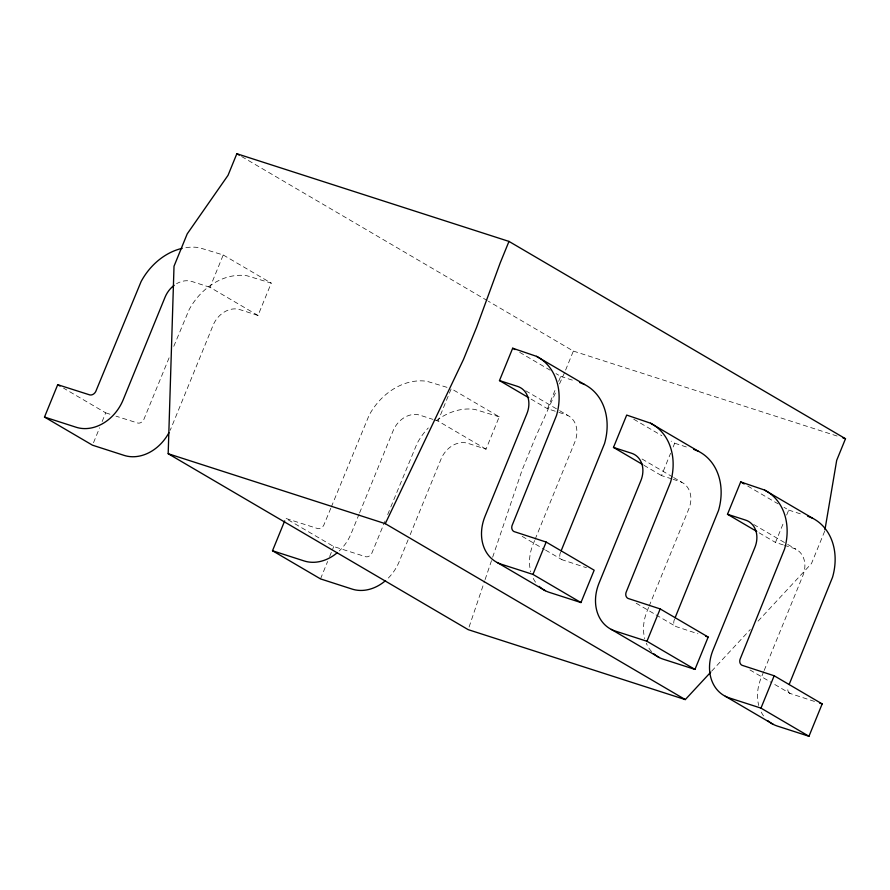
<?xml version="1.0" encoding="UTF-8"?>
<svg xmlns="http://www.w3.org/2000/svg" width="890" height="890" viewBox="0 0 890 890"><rect width="100%" height="100%" fill="white"/><g stroke="black" fill="none" stroke-linecap="round" stroke-linejoin="round"><path stroke-width="0.67" stroke-dasharray="4.45 3.34" d="M469.086 627.016L484.649 580.914M485.095 579.601L492.215 558.531M492.659 557.207L522.029 470.287L535.235 437.925L556.662 390.221M560.622 552.1L559.999 553.88A5.785 4.65 -59.6 0 0 561.968 559.71L586.477 567.731M674.62 618.951L673.997 620.731A5.785 4.65 -59.6 0 0 675.977 626.56L697.916 633.758M93.517 442.708L99.613 427.779M102.15 421.56L105.71 412.849L63.557 388.129M169.089 357.847L143.713 419.769A5.785 4.65 -59.6 0 1 137.995 423.117L115.967 416.153M173.795 346.321L189.103 309.709A58.64 47.181 -59.6 0 1 247.064 275.778L271.228 283.12L258.022 315.472L239.933 309.642A23.429 18.846 -59.6 0 0 213.044 325.384L171.225 427.845A40.996 32.986 -59.6 0 1 170.146 430.293M258.022 315.472L210.018 287.325L223.223 254.974L199.06 247.631A58.64 47.181 -59.6 0 0 183.518 248.054M330.802 508.234L323.715 525.322A5.785 4.65 -59.6 0 1 317.997 528.671L285.712 518.392L333.717 546.549L366.001 556.817A5.785 4.65 -59.6 0 0 371.72 553.469L385.07 521.006M331.325 506.955L369.116 415.263A58.64 47.181 -59.6 0 1 427.067 381.332L448.705 387.851M320.511 578.901L327.62 561.479M329.645 556.506L333.717 546.549M359.07 514.186L351.227 533.399A40.996 32.986 -59.6 0 1 339.29 550.91M359.593 512.907L393.046 430.938A23.429 18.846 -59.6 0 1 419.935 415.196L432.863 419.357M387.684 514.609L390.298 508.201M390.821 506.922L417.11 443.409A58.64 47.181 -59.6 0 1 428.268 427.945M486.029 449.172L438.025 421.026L451.23 388.674L499.234 416.82L486.029 449.172L467.94 443.342A23.429 18.846 -59.6 0 0 441.051 459.084L410.212 534.656M408.121 539.774L399.232 561.546A40.996 32.986 -59.6 0 1 385.337 580.803M555.238 411.224L547.484 408.721L556.116 387.573M558.653 381.354L560.689 376.37L556.005 373.622M565.595 370.095L573.36 351.072L488.332 301.209M534.612 540.575L533.043 544.413A40.996 32.986 -59.6 0 0 530.751 571.836M535.135 539.296L574.862 441.952A23.429 18.846 -59.6 0 0 565.573 414.551L556.528 411.636M671.828 478.909L661.481 475.583L670.626 453.177M673.163 446.958L674.687 443.22L671.182 441.162M648.621 607.425L647.052 611.263A40.996 32.986 -59.6 0 0 644.749 638.686M649.144 606.146L688.86 508.802A23.429 18.846 -59.6 0 0 679.582 481.401L673.118 479.321M783.245 544.925L775.49 542.433L784.123 521.273M786.66 515.054L788.696 510.07L784.012 507.322M763.665 671.716L761.05 678.113A40.996 32.986 -59.6 0 0 758.758 705.536M764.187 670.437L802.869 575.652A23.429 18.846 -59.6 0 0 793.58 548.251L784.535 545.347M824.696 531.185L811.491 563.537L757.802 621.409M559.487 383.935L564.56 372.643M711.655 671.16L750.27 629.53M573.36 351.072L838.892 436.612M560.689 376.37L574.606 380.853M210.018 287.325L191.929 281.496A23.429 18.846 -59.6 0 0 176.565 283.699M674.687 443.22L688.604 447.703M499.234 416.82L475.071 409.478A58.64 47.181 -59.6 0 0 436.623 420.469M788.696 510.07L802.613 514.553M434.153 419.78L438.025 421.026M105.71 412.849L110.838 414.495M814.484 701.431L789.975 693.41L772.832 683.353M241.635 156.54L487.142 300.509M519.704 352.34L550.154 370.195M633.713 419.19L661.815 435.666M747.711 486.04L778.16 503.896M525.712 390.788L558.497 410.012M559.665 410.691L567.865 415.497M642.057 459.006L672.495 476.862M673.663 477.541L681.862 482.347M753.719 524.488L786.504 543.712M787.672 544.391L795.86 549.197M531.096 399.12L547.484 408.721M643.926 465.281L661.481 475.583M759.103 532.821L775.49 542.433M223.223 254.974L271.228 283.12M522.163 536.359L544.413 549.408M545.581 550.098L561.968 559.71M636.172 603.209L654.895 614.2M656.075 614.89L675.977 626.56M749.981 669.948L771.686 682.686M535.535 582.205A40.996 32.986 -59.6 0 1 532.253 576.275M763.542 715.905A40.996 32.986 -59.6 0 1 760.26 709.975M789.975 693.41A5.785 4.65 -59.6 0 1 788.006 687.581M651.614 651.647A40.996 32.986 -59.6 0 1 646.251 643.125"/><path stroke-width="1.33" d="M710.721 672.173L685.289 699.596L468.196 629.653L168.177 453.722L174.017 266.221L187.223 233.859L228.04 175.308L236.84 153.736L508.98 241.413L845.5 438.737L836.7 460.308L824.93 529.817M168.944 432.685A40.996 32.986 -59.6 0 1 124.166 455.402L92.504 445.2L44.5 417.054L57.705 384.691L89.99 394.971A5.785 4.65 -59.6 0 0 95.708 391.622L141.109 281.552A58.64 47.181 -59.6 0 1 182.205 248.332M385.337 580.803A40.996 32.986 -59.6 0 1 352.162 589.102L320.511 578.901L272.507 550.754L284.7 520.884M508.98 241.413L500.18 262.984L476.684 327.108L463.479 359.471L385.281 523.665L168.177 453.722M528.749 397.741L499.479 380.575L512.684 348.224L536.525 356.345L584.53 384.491A58.64 47.181 -59.6 0 1 604.544 443.543L561.145 550.821M546.16 542.055L594.164 570.212L580.959 602.563L532.965 574.417L546.16 542.055L513.964 531.553A5.785 4.65 -59.6 0 1 511.995 525.734L556.539 415.396A58.64 47.181 -59.6 0 0 536.525 356.345M642.758 464.591L613.488 447.425L626.694 415.074L650.534 423.195L698.528 451.341A58.64 47.181 -59.6 0 1 718.553 510.393L675.143 617.671M660.169 608.916L708.173 637.062L694.968 669.414L646.963 641.267L660.169 608.916L627.973 598.414A5.785 4.65 -59.6 0 1 626.004 592.584L670.548 482.247A58.64 47.181 -59.6 0 0 650.534 423.195M756.756 531.441L727.486 514.275L740.691 481.924L764.532 490.045L812.537 518.191A58.64 47.181 -59.6 0 1 832.551 577.243L789.141 684.521M774.167 675.766L822.171 703.912L808.966 736.264L760.972 708.117L774.167 675.766L741.971 665.264A5.785 4.65 -59.6 0 1 740.002 659.434L784.546 549.097A58.64 47.181 -59.6 0 0 764.532 490.045M842.863 437.891L845.5 438.737M499.479 380.575L517.568 386.405A23.429 18.846 -59.6 0 1 526.858 413.805L485.05 516.267A40.996 32.986 -59.6 0 0 501.304 564.216L532.965 574.417M613.488 447.425L631.577 453.255A23.429 18.846 -59.6 0 1 640.867 480.656L599.048 583.117A40.996 32.986 -59.6 0 0 615.302 631.066L646.963 641.267M727.486 514.275L745.575 520.105A23.429 18.846 -59.6 0 1 754.865 547.506L713.057 649.967A40.996 32.986 -59.6 0 0 729.31 697.916L760.972 708.117M44.5 417.054L76.162 427.256A40.996 32.986 -59.6 0 0 123.221 399.699L165.039 297.238A23.429 18.846 -59.6 0 1 174.14 285.312M705.603 636.228L708.173 637.062M580.959 602.563L549.297 592.362A40.996 32.986 -59.6 0 1 539.14 586.354M819.612 703.078L822.171 703.912M694.968 669.414L663.306 659.212A40.996 32.986 -59.6 0 1 653.95 653.928M272.507 550.754L304.169 560.956A40.996 32.986 -59.6 0 0 337.332 552.657M808.966 736.264L777.304 726.062A40.996 32.986 -59.6 0 1 767.948 720.789M579.668 382.489L584.53 384.491M693.666 449.339L698.528 451.341M807.675 516.189L812.537 518.191M236.84 153.736L239.243 155.138M512.684 348.224L515.032 349.592M740.691 481.924L744.207 483.982M497.299 562.558L545.303 590.715M611.308 629.408L659.301 657.565M725.306 696.258L773.31 724.415M385.281 523.665L685.289 699.596M57.705 384.691L60.042 386.071"/></g></svg>
